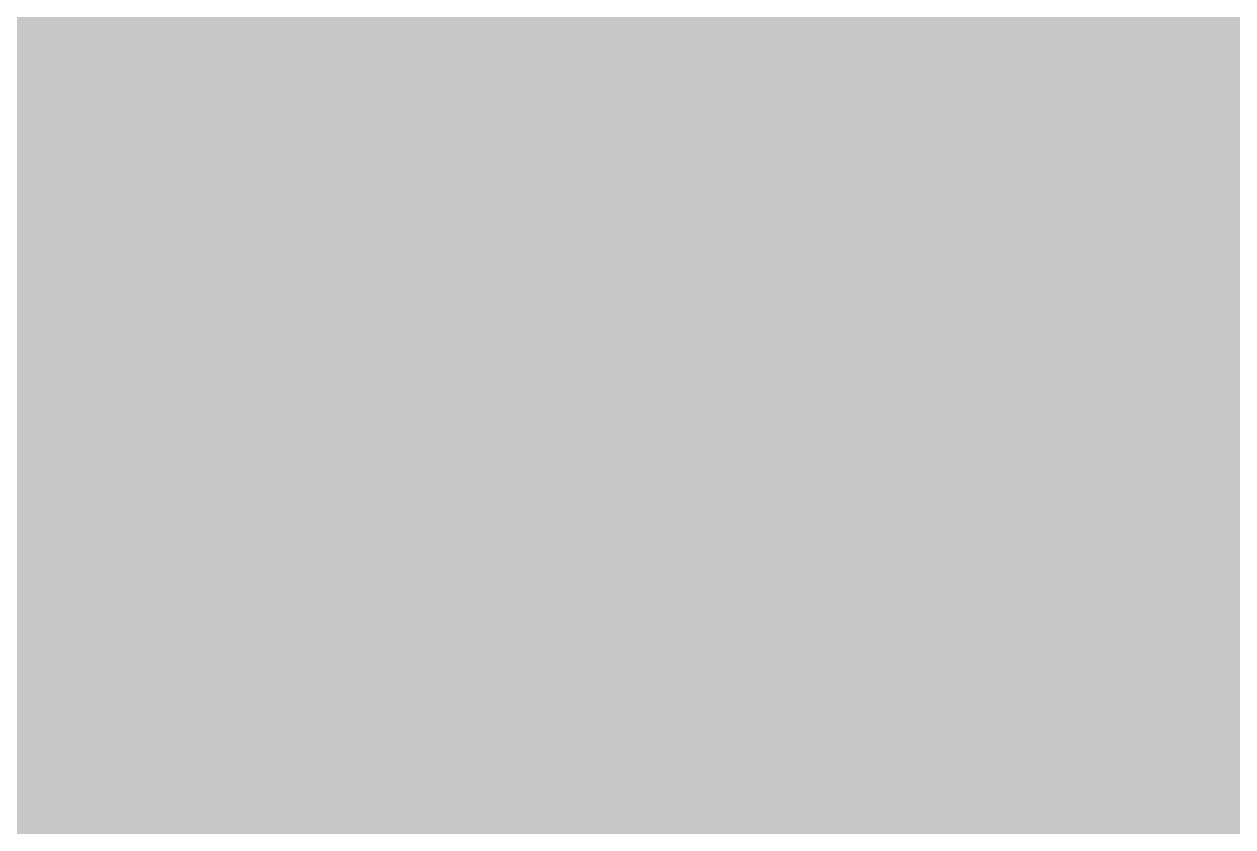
# Model space of a CAD drawing. Header units: millimetres. Extents: x 365175 to 2667127, y -330297 to -162108.
# Drawn here: x 2401669.1 to 2401727.2, y -323518.3 to -323479.8 of the extents above; entities that cross this region are included whole.
import ezdxf

# ---------------------------------------------------------------- set-up
doc = ezdxf.new("R2010")
doc.units = ezdxf.units.MM
doc.header["$MEASUREMENT"] = 0

# ---------------------------------------------------------------- blocks, each defined once
blk = doc.blocks.new('Élément de coupe_1541_4', base_point=(2775447.681, -323933.55))
at = {"linetype": 'Continuous', "lineweight": 0, "true_color": 0x000000}
h = blk.add_hatch(color=18, dxfattribs=at)
h.paths.add_polyline_path([(2401647.415, -323983.55), (2401945.194, -323983.55), (2401699.413, -323118.55), (2401647.415, -323118.55)])
h.paths.add_polyline_path([(2401670.914, -323317.55), (2401731.138, -323317.55), (2401731.138, -323413.55), (2401725.662, -323413.55), (2401725.662, -323440.946), (2401725.664, -323444.067), (2401725.67, -323447.13), (2401725.679, -323450.088), (2401725.692, -323452.889), (2401725.709, -323455.486), (2401725.728, -323457.834), (2401725.751, -323459.893), (2401725.775, -323461.629), (2401725.802, -323463.01), (2401725.806, -323463.165), (2401726.049, -323464.837), (2401725.76, -323467.316), (2401724.824, -323469.644), (2401723.324, -323471.651), (2401721.356, -323473.202), (2401719.052, -323474.191), (2401716.58, -323474.55), (2401716.418, -323474.55), (2401713.922, -323474.254), (2401711.594, -323473.325), (2401709.591, -323471.825), (2401708.044, -323469.856), (2401707.048, -323467.553), (2401706.659, -323464.867), (2401706.63, -323464.251), (2401706.602, -323463.237), (2401706.575, -323461.841), (2401706.55, -323460.088), (2401706.528, -323458.008), (2401706.508, -323455.636), (2401706.491, -323453.012), (2401706.478, -323450.182), (2401706.468, -323447.194), (2401706.463, -323444.099), (2401706.461, -323440.954), (2401706.461, -323413.55), (2401670.914, -323413.55)], flags=0)
blk.add_hatch(color=18, dxfattribs=at).paths.add_polyline_path([(2401647.415, -323478.441), (2401675.551, -323478.441), (2401675.551, -323497.285), (2401675.722, -323500.604), (2401675.873, -323503.266), (2401676.439, -323506.255), (2401677.365, -323508.488), (2401678.374, -323510.774), (2401679.712, -323512.274), (2401681.465, -323513.728), (2401683.197, -323514.373), (2401685.521, -323514.848), (2401687.596, -323514.586), (2401690.248, -323514.022), (2401692.588, -323512.864), (2401695.321, -323511.341), (2401697.832, -323509.365), (2401700.349, -323507.075), (2401702.929, -323504.413), (2401705.647, -323501.029), (2401707.515, -323498.452), (2401710.147, -323494.656), (2401712.71, -323490.482), (2401724.824, -323469.644), (2401723.324, -323471.651), (2401721.356, -323473.202), (2401719.052, -323474.191), (2401716.58, -323474.55), (2401716.418, -323474.55), (2401713.922, -323474.254), (2401711.594, -323473.325), (2401709.591, -323471.825), (2401708.044, -323469.856), (2401707.048, -323467.553), (2401706.659, -323464.867), (2401706.63, -323464.251), (2401706.602, -323463.237), (2401706.593, -323462.801), (2401699.063, -323475.756), (2401699.063, -323469.2), (2401706.514, -323456.382), (2401706.508, -323455.636), (2401706.491, -323453.012), (2401706.478, -323450.182), (2401706.468, -323447.194), (2401706.463, -323444.099), (2401706.461, -323440.954), (2401706.461, -323413.55), (2401670.914, -323413.55), (2401670.914, -323352.945), (2401650.84, -323352.945), (2401647.415, -323358.836)])

msp = doc.modelspace()

# ---------------------------------------------------------------- block references
at = {"lineweight": 0}
msp.add_blockref('Élément de coupe_1541_4', (2775447.681, -323933.55), dxfattribs=at)

doc.saveas('drawing.dxf')
